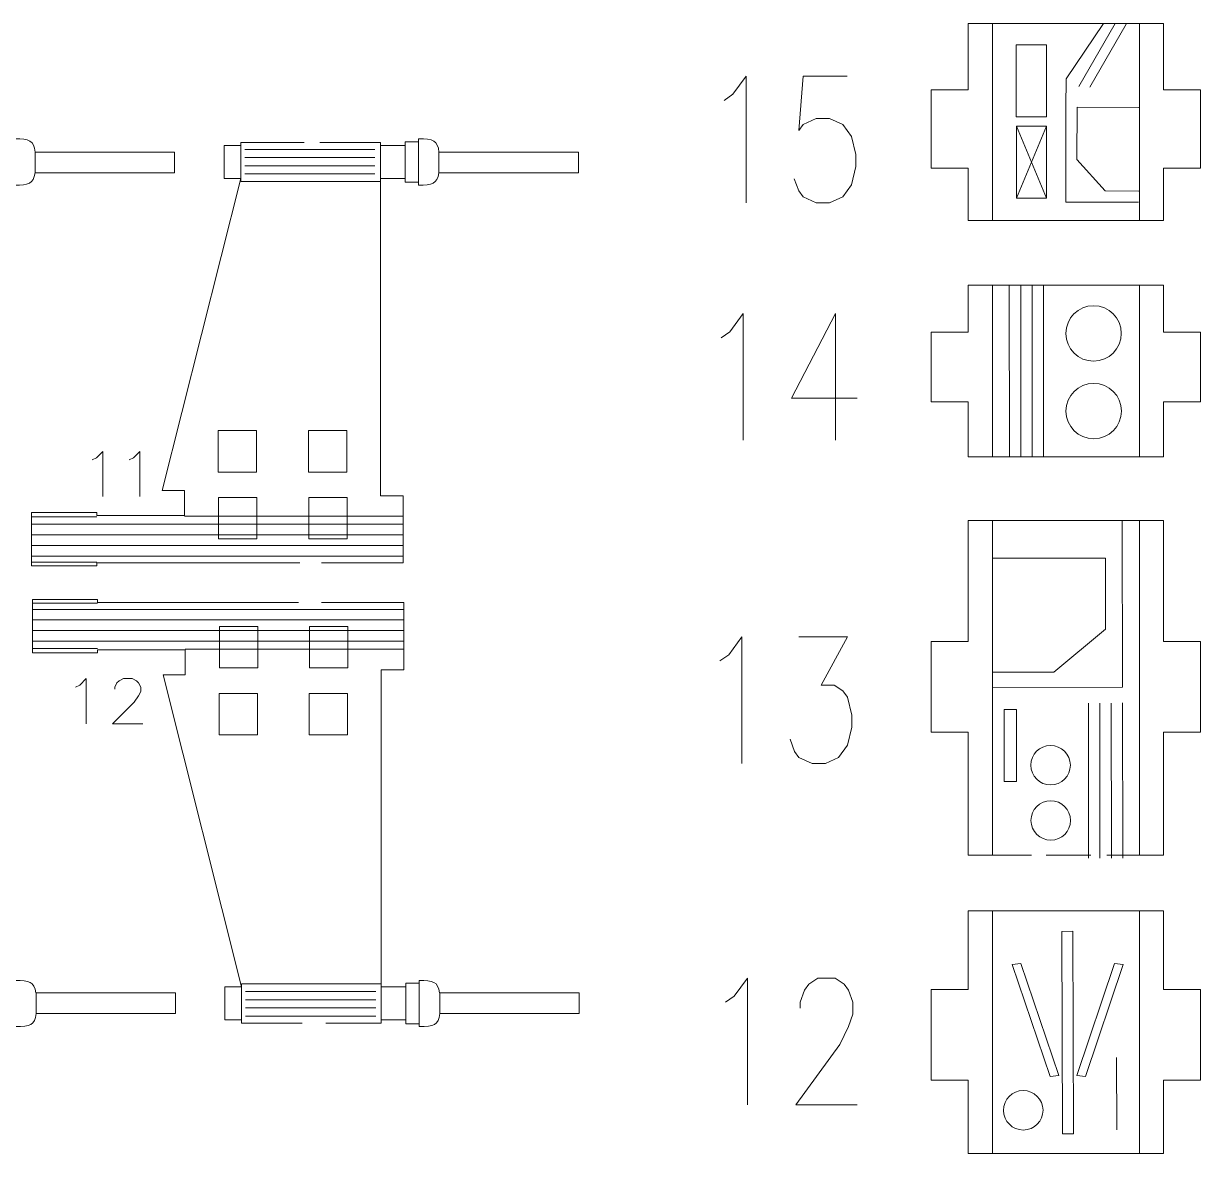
# Model space of a CAD drawing. Header units: millimetres. Extents: x -178 to 174, y -133 to 130.
# Drawn here: x 68.5 to 173.7, y -23.4 to 77.7 of the extents above; entities that cross this region are included whole.
import ezdxf

# ---------------------------------------------------------------- set-up
doc = ezdxf.new("R2010")
doc.units = ezdxf.units.MM
doc.header["$MEASUREMENT"] = 0
doc.layers.add('Layer 1', color=7, linetype='Continuous')

msp = doc.modelspace()

# ---------------------------------------------------------------- linework, layer by layer
at = {"layer": 'Layer 1', "lineweight": 9}
for points, knots in [([(157.2631, 77.6831), (157.2631, 77.6831), (152.9712, 77.6831), (152.9712, 77.6831), (152.9712, 77.6831), (152.9712, 77.6831), (152.9712, 71.7591), (152.9712, 71.7591), (152.9712, 71.7591), (152.9712, 71.7591), (149.6692, 71.7591), (149.6692, 71.7591), (149.6692, 71.7591), (149.6692, 71.7591), (149.6692, 64.7572), (149.6692, 64.7572), (149.6692, 64.7572), (149.6692, 64.7572), (152.9712, 64.7572), (152.9712, 64.7572), (152.9712, 64.7572), (152.9712, 64.7572), (152.9712, 60.0534), (152.9712, 60.0534), (152.9712, 60.0534), (152.9712, 60.0534), (157.2631, 60.0534), (157.2631, 60.0534)], [0, 0, 0, 0, 0.125, 0.125, 0.125, 0.125, 0.25, 0.25, 0.25, 0.25, 0.375, 0.375, 0.375, 0.375, 0.5, 0.5, 0.5, 0.5, 0.625, 0.625, 0.625, 0.625, 0.75, 0.75, 0.75, 0.75, 1, 1, 1, 1]), ([(166.1418, 60.0534), (166.1418, 60.0534), (170.4336, 60.0534), (170.4336, 60.0534), (170.4336, 60.0534), (170.4336, 60.0534), (170.4336, 64.7572), (170.4336, 64.7572), (170.4336, 64.7572), (170.4336, 64.7572), (173.7356, 64.7572), (173.7356, 64.7572), (173.7356, 64.7572), (173.7356, 64.7572), (173.7356, 71.7591), (173.7356, 71.7591), (173.7356, 71.7591), (173.7356, 71.7591), (170.4336, 71.7591), (170.4336, 71.7591), (170.4336, 71.7591), (170.4336, 71.7591), (170.4336, 77.6831), (170.4336, 77.6831), (170.4336, 77.6831), (170.4336, 77.6831), (166.1418, 77.6831), (166.1418, 77.6831)], [0, 0, 0, 0, 0.125, 0.125, 0.125, 0.125, 0.25, 0.25, 0.25, 0.25, 0.375, 0.375, 0.375, 0.375, 0.5, 0.5, 0.5, 0.5, 0.625, 0.625, 0.625, 0.625, 0.75, 0.75, 0.75, 0.75, 1, 1, 1, 1]), ([(58.9166, 67.0491), (61.7149, 67.0491), (64.3303, 67.0491), (64.3303, 67.0491), (64.3303, 67.0491), (64.3303, 67.0491), (64.3303, 66.768), (64.3303, 66.768), (64.3303, 66.768), (64.3303, 66.768), (66.5409, 66.768), (66.5409, 66.768), (66.5409, 66.768), (66.5409, 66.768), (66.5409, 67.1071), (66.5409, 67.1071), (66.5409, 67.1071), (66.5409, 67.1071), (67.7233, 67.1071), (67.7233, 67.1071), (67.7233, 67.1071), (67.7233, 67.1071), (67.7233, 67.3634), (67.7233, 67.3634), (67.7233, 67.3634), (69.0354, 67.3634), (69.4524, 67.2375), (69.5631, 66.189), (69.5631, 66.189), (69.5631, 66.189), (82.0282, 66.189), (82.0282, 66.189), (82.0282, 66.189), (82.0282, 66.189), (82.0282, 64.3369), (82.0282, 64.3369), (82.0282, 64.3369), (82.0282, 64.3369), (69.5466, 64.3369), (69.5466, 64.3369), (69.5466, 64.3369), (69.4053, 63.3494), (68.9377, 63.2291), (67.7233, 63.2291), (67.7233, 63.2291), (67.7233, 63.2291), (67.7233, 63.4854), (67.7233, 63.4854), (67.7233, 63.4854), (67.7233, 63.4854), (66.5409, 63.4854), (66.5409, 63.4854), (66.5409, 63.4854), (66.5409, 63.4854), (66.5409, 63.8245), (66.5409, 63.8245), (66.5409, 63.8245), (66.5409, 63.8245), (64.3303, 63.8245), (64.3303, 63.8245), (64.3303, 63.8245), (64.3303, 63.8245), (64.3303, 63.5434), (64.3303, 63.5434), (64.3303, 63.5434), (64.3303, 63.5434), (64.3303, 35.4561), (64.3303, 35.4561), (64.3303, 35.4561), (64.3303, 35.4561), (66.3524, 35.4561), (66.3524, 35.4561), (66.3524, 35.4561), (66.3524, 35.4561), (66.3524, 29.4394), (66.3524, 29.4394), (66.3524, 29.4394), (66.3524, 29.4394), (64.3303, 29.4394), (64.3303, 29.4394), (64.3303, 29.4394), (64.3303, 29.4394), (62.0189, 29.4394), (59.0753, 29.4394)], [0, 0, 0, 0, 0.04545455, 0.04545455, 0.04545455, 0.04545455, 0.09090909, 0.09090909, 0.09090909, 0.09090909, 0.13636364, 0.13636364, 0.13636364, 0.13636364, 0.18181818, 0.18181818, 0.18181818, 0.18181818, 0.22727273, 0.22727273, 0.22727273, 0.22727273, 0.27272727, 0.27272727, 0.27272727, 0.27272727, 0.31818182, 0.31818182, 0.31818182, 0.31818182, 0.36363636, 0.36363636, 0.36363636, 0.36363636, 0.40909091, 0.40909091, 0.40909091, 0.40909091, 0.45454545, 0.45454545, 0.45454545, 0.45454545, 0.5, 0.5, 0.5, 0.5, 0.54545455, 0.54545455, 0.54545455, 0.54545455, 0.59090909, 0.59090909, 0.59090909, 0.59090909, 0.63636364, 0.63636364, 0.63636364, 0.63636364, 0.68181818, 0.68181818, 0.68181818, 0.68181818, 0.72727273, 0.72727273, 0.72727273, 0.72727273, 0.77272727, 0.77272727, 0.77272727, 0.77272727, 0.81818182, 0.81818182, 0.81818182, 0.81818182, 0.86363636, 0.86363636, 0.86363636, 0.86363636, 0.90909091, 0.90909091, 0.90909091, 0.90909091, 1, 1, 1, 1]), ([(95.0123, 67.0491), (97.8106, 67.0491), (100.426, 67.0491), (100.426, 67.0491), (100.426, 67.0491), (100.426, 67.0491), (100.426, 66.768), (100.426, 66.768), (100.426, 66.768), (100.426, 66.768), (102.6366, 66.768), (102.6366, 66.768), (102.6366, 66.768), (102.6366, 66.768), (102.6366, 67.1071), (102.6366, 67.1071), (102.6366, 67.1071), (102.6366, 67.1071), (103.819, 67.1071), (103.819, 67.1071), (103.819, 67.1071), (103.819, 67.1071), (103.819, 67.3634), (103.819, 67.3634), (103.819, 67.3634), (105.1311, 67.3634), (105.5481, 67.2375), (105.6588, 66.189), (105.6588, 66.189), (105.6588, 66.189), (118.1239, 66.189), (118.1239, 66.189), (118.1239, 66.189), (118.1239, 66.189), (118.1239, 64.3369), (118.1239, 64.3369), (118.1239, 64.3369), (118.1239, 64.3369), (105.6423, 64.3369), (105.6423, 64.3369), (105.6423, 64.3369), (105.501, 63.3494), (105.0334, 63.2291), (103.819, 63.2291), (103.819, 63.2291), (103.819, 63.2291), (103.819, 63.4854), (103.819, 63.4854), (103.819, 63.4854), (103.819, 63.4854), (102.6366, 63.4854), (102.6366, 63.4854), (102.6366, 63.4854), (102.6366, 63.4854), (102.6366, 63.8245), (102.6366, 63.8245), (102.6366, 63.8245), (102.6366, 63.8245), (100.426, 63.8245), (100.426, 63.8245), (100.426, 63.8245), (100.426, 63.8245), (100.426, 63.5434), (100.426, 63.5434), (100.426, 63.5434), (100.426, 63.5434), (100.426, 35.4561), (100.426, 35.4561), (100.426, 35.4561), (100.426, 35.4561), (102.4481, 35.4561), (102.4481, 35.4561), (102.4481, 35.4561), (102.4481, 35.4561), (102.4481, 29.4394), (102.4481, 29.4394), (102.4481, 29.4394), (102.4481, 29.4394), (100.426, 29.4394), (100.426, 29.4394), (100.426, 29.4394), (100.426, 29.4394), (98.1146, 29.4394), (95.171, 29.4394)], [0, 0, 0, 0, 0.04545455, 0.04545455, 0.04545455, 0.04545455, 0.09090909, 0.09090909, 0.09090909, 0.09090909, 0.13636364, 0.13636364, 0.13636364, 0.13636364, 0.18181818, 0.18181818, 0.18181818, 0.18181818, 0.22727273, 0.22727273, 0.22727273, 0.22727273, 0.27272727, 0.27272727, 0.27272727, 0.27272727, 0.31818182, 0.31818182, 0.31818182, 0.31818182, 0.36363636, 0.36363636, 0.36363636, 0.36363636, 0.40909091, 0.40909091, 0.40909091, 0.40909091, 0.45454545, 0.45454545, 0.45454545, 0.45454545, 0.5, 0.5, 0.5, 0.5, 0.54545455, 0.54545455, 0.54545455, 0.54545455, 0.59090909, 0.59090909, 0.59090909, 0.59090909, 0.63636364, 0.63636364, 0.63636364, 0.63636364, 0.68181818, 0.68181818, 0.68181818, 0.68181818, 0.72727273, 0.72727273, 0.72727273, 0.72727273, 0.77272727, 0.77272727, 0.77272727, 0.77272727, 0.81818182, 0.81818182, 0.81818182, 0.81818182, 0.86363636, 0.86363636, 0.86363636, 0.86363636, 0.90909091, 0.90909091, 0.90909091, 0.90909091, 1, 1, 1, 1]), ([(93.2131, 29.4394), (88.3842, 29.4394), (82.9079, 29.4394), (82.9079, 29.4394), (82.9079, 29.4394), (82.9079, 29.4394), (75.0631, 29.4394), (75.0631, 29.4394), (75.0631, 29.4394), (75.0631, 29.4394), (75.0631, 29.172), (75.0631, 29.172), (75.0631, 29.172), (75.0631, 29.172), (69.2422, 29.172), (69.2422, 29.172), (69.2422, 29.172), (69.2422, 29.172), (69.2422, 33.9373), (69.2422, 33.9373), (69.2422, 33.9373), (69.2422, 33.9373), (75.0631, 33.9373), (75.0631, 33.9373), (75.0631, 33.9373), (75.0631, 33.9373), (75.0631, 33.6699), (75.0631, 33.6699), (75.0631, 33.6699), (75.0631, 33.6699), (82.9079, 33.6699), (82.9079, 33.6699), (82.9079, 33.6699), (82.9079, 33.6699), (82.9079, 35.9185), (82.9079, 35.9185), (82.9079, 35.9185), (82.9079, 35.9185), (80.9235, 35.9185), (80.9235, 35.9185), (80.9235, 35.9185), (80.9235, 35.9185), (87.9355, 63.8245), (87.9355, 63.8245), (87.9355, 63.8245), (87.9355, 63.8245), (86.4408, 63.8245), (86.4408, 63.8245), (86.4408, 63.8245), (86.4408, 63.8245), (86.4408, 66.768), (86.4408, 66.768), (86.4408, 66.768), (86.4408, 66.768), (87.9355, 66.768), (87.9355, 66.768), (87.9355, 66.768), (87.9355, 66.768), (87.9355, 67.0491), (87.9355, 67.0491), (87.9355, 67.0491), (87.9355, 67.0491), (88.3319, 67.0491), (88.3319, 67.0491), (88.3319, 67.0491), (88.3319, 67.0491), (90.8553, 67.0491), (93.5968, 67.0491)], [0, 0, 0, 0, 0.05555556, 0.05555556, 0.05555556, 0.05555556, 0.11111111, 0.11111111, 0.11111111, 0.11111111, 0.16666667, 0.16666667, 0.16666667, 0.16666667, 0.22222222, 0.22222222, 0.22222222, 0.22222222, 0.27777778, 0.27777778, 0.27777778, 0.27777778, 0.33333333, 0.33333333, 0.33333333, 0.33333333, 0.38888889, 0.38888889, 0.38888889, 0.38888889, 0.44444444, 0.44444444, 0.44444444, 0.44444444, 0.5, 0.5, 0.5, 0.5, 0.55555556, 0.55555556, 0.55555556, 0.55555556, 0.61111111, 0.61111111, 0.61111111, 0.61111111, 0.66666667, 0.66666667, 0.66666667, 0.66666667, 0.72222222, 0.72222222, 0.72222222, 0.72222222, 0.77777778, 0.77777778, 0.77777778, 0.77777778, 0.83333333, 0.83333333, 0.83333333, 0.83333333, 0.88888889, 0.88888889, 0.88888889, 0.88888889, 1, 1, 1, 1]), ([(157.2631, 54.2918), (157.2631, 54.2918), (152.9712, 54.2918), (152.9712, 54.2918), (152.9712, 54.2918), (152.9712, 54.2918), (152.9712, 50.0749), (152.9712, 50.0749), (152.9712, 50.0749), (152.9712, 50.0749), (149.6692, 50.0749), (149.6692, 50.0749), (149.6692, 50.0749), (149.6692, 50.0749), (149.6692, 43.8511), (149.6692, 43.8511), (149.6692, 43.8511), (149.6692, 43.8511), (152.9712, 43.8511), (152.9712, 43.8511), (152.9712, 43.8511), (152.9712, 43.8511), (152.9712, 38.9304), (152.9712, 38.9304), (152.9712, 38.9304), (152.9712, 38.9304), (157.2631, 38.9304), (157.2631, 38.9304)], [0, 0, 0, 0, 0.125, 0.125, 0.125, 0.125, 0.25, 0.25, 0.25, 0.25, 0.375, 0.375, 0.375, 0.375, 0.5, 0.5, 0.5, 0.5, 0.625, 0.625, 0.625, 0.625, 0.75, 0.75, 0.75, 0.75, 1, 1, 1, 1]), ([(166.1418, 38.9304), (166.1418, 38.9304), (170.4336, 38.9304), (170.4336, 38.9304), (170.4336, 38.9304), (170.4336, 38.9304), (170.4336, 43.8511), (170.4336, 43.8511), (170.4336, 43.8511), (170.4336, 43.8511), (173.7355, 43.8511), (173.7355, 43.8511), (173.7355, 43.8511), (173.7355, 43.8511), (173.7355, 50.0749), (173.7355, 50.0749), (173.7355, 50.0749), (173.7355, 50.0749), (170.4336, 50.0749), (170.4336, 50.0749), (170.4336, 50.0749), (170.4336, 50.0749), (170.4336, 54.2918), (170.4336, 54.2918), (170.4336, 54.2918), (170.4336, 54.2918), (166.1418, 54.2918), (166.1418, 54.2918)], [0, 0, 0, 0, 0.125, 0.125, 0.125, 0.125, 0.25, 0.25, 0.25, 0.25, 0.375, 0.375, 0.375, 0.375, 0.5, 0.5, 0.5, 0.5, 0.625, 0.625, 0.625, 0.625, 0.75, 0.75, 0.75, 0.75, 1, 1, 1, 1]), ([(85.9276, 37.5724), (85.9276, 37.5724), (89.3501, 37.5724), (89.3501, 37.5724), (89.3501, 37.5724), (89.3501, 37.5724), (89.3501, 41.2808), (89.3501, 41.2808), (89.3501, 41.2808), (89.3501, 41.2808), (85.9276, 41.2808), (85.9276, 41.2808), (85.9276, 41.2808), (85.9276, 41.2808), (85.9276, 37.5724), (85.9276, 37.5724)], [0, 0, 0, 0, 0.2, 0.2, 0.2, 0.2, 0.4, 0.4, 0.4, 0.4, 0.6, 0.6, 0.6, 0.6, 1, 1, 1, 1]), ([(93.9871, 37.5724), (93.9871, 37.5724), (97.4096, 37.5724), (97.4096, 37.5724), (97.4096, 37.5724), (97.4096, 37.5724), (97.4096, 41.2808), (97.4096, 41.2808), (97.4096, 41.2808), (97.4096, 41.2808), (93.9871, 41.2808), (93.9871, 41.2808), (93.9871, 41.2808), (93.9871, 41.2808), (93.9871, 37.5724), (93.9871, 37.5724)], [0, 0, 0, 0, 0.2, 0.2, 0.2, 0.2, 0.4, 0.4, 0.4, 0.4, 0.6, 0.6, 0.6, 0.6, 1, 1, 1, 1]), ([(85.9596, 31.5859), (85.9596, 31.5859), (89.382, 31.5859), (89.382, 31.5859), (89.382, 31.5859), (89.382, 31.5859), (89.382, 35.2943), (89.382, 35.2943), (89.382, 35.2943), (89.382, 35.2943), (85.9596, 35.2943), (85.9596, 35.2943), (85.9596, 35.2943), (85.9596, 35.2943), (85.9596, 31.5859), (85.9596, 31.5859)], [0, 0, 0, 0, 0.2, 0.2, 0.2, 0.2, 0.4, 0.4, 0.4, 0.4, 0.6, 0.6, 0.6, 0.6, 1, 1, 1, 1]), ([(94.0191, 31.5859), (94.0191, 31.5859), (97.4415, 31.5859), (97.4415, 31.5859), (97.4415, 31.5859), (97.4415, 31.5859), (97.4415, 35.2943), (97.4415, 35.2943), (97.4415, 35.2943), (97.4415, 35.2943), (94.0191, 35.2943), (94.0191, 35.2943), (94.0191, 35.2943), (94.0191, 35.2943), (94.0191, 31.5859), (94.0191, 31.5859)], [0, 0, 0, 0, 0.2, 0.2, 0.2, 0.2, 0.4, 0.4, 0.4, 0.4, 0.6, 0.6, 0.6, 0.6, 1, 1, 1, 1]), ([(157.2631, 33.2465), (157.2631, 33.2465), (152.9712, 33.2465), (152.9712, 33.2465), (152.9712, 33.2465), (152.9712, 33.2465), (152.9712, 22.405), (152.9712, 22.405), (152.9712, 22.405), (152.9712, 22.405), (149.6692, 22.405), (149.6692, 22.405), (149.6692, 22.405), (149.6692, 22.405), (149.6692, 14.3147), (149.6692, 14.3147), (149.6692, 14.3147), (149.6692, 14.3147), (152.9712, 14.3147), (152.9712, 14.3147), (152.9712, 14.3147), (152.9712, 14.3147), (152.9712, 3.315), (152.9712, 3.315), (152.9712, 3.315), (152.9712, 3.315), (158.6291, 3.315), (158.6291, 3.315)], [0, 0, 0, 0, 0.125, 0.125, 0.125, 0.125, 0.25, 0.25, 0.25, 0.25, 0.375, 0.375, 0.375, 0.375, 0.5, 0.5, 0.5, 0.5, 0.625, 0.625, 0.625, 0.625, 0.75, 0.75, 0.75, 0.75, 1, 1, 1, 1]), ([(165.376, 3.315), (165.376, 3.315), (170.4336, 3.315), (170.4336, 3.315), (170.4336, 3.315), (170.4336, 3.315), (170.4336, 14.3147), (170.4336, 14.3147), (170.4336, 14.3147), (170.4336, 14.3147), (173.7356, 14.3147), (173.7356, 14.3147), (173.7356, 14.3147), (173.7356, 14.3147), (173.7356, 22.405), (173.7356, 22.405), (173.7356, 22.405), (173.7356, 22.405), (170.4336, 22.405), (170.4336, 22.405), (170.4336, 22.405), (170.4336, 22.405), (170.4336, 33.2465), (170.4336, 33.2465), (170.4336, 33.2465), (170.4336, 33.2465), (166.1418, 33.2465), (166.1418, 33.2465)], [0, 0, 0, 0, 0.125, 0.125, 0.125, 0.125, 0.25, 0.25, 0.25, 0.25, 0.375, 0.375, 0.375, 0.375, 0.5, 0.5, 0.5, 0.5, 0.625, 0.625, 0.625, 0.625, 0.75, 0.75, 0.75, 0.75, 1, 1, 1, 1]), ([(59.4457, -11.7098), (62.0648, -11.7098), (64.4014, -11.7098), (64.4014, -11.7098), (64.4014, -11.7098), (64.4014, -11.7098), (64.4014, -11.4287), (64.4014, -11.4287), (64.4014, -11.4287), (64.4014, -11.4287), (66.612, -11.4287), (66.612, -11.4287), (66.612, -11.4287), (66.612, -11.4287), (66.612, -11.7678), (66.612, -11.7678), (66.612, -11.7678), (66.612, -11.7678), (67.7944, -11.7678), (67.7944, -11.7678), (67.7944, -11.7678), (67.7944, -11.7678), (67.7944, -12.0241), (67.7944, -12.0241), (67.7944, -12.0241), (69.1065, -12.0241), (69.5235, -11.8982), (69.6342, -10.8497), (69.6342, -10.8497), (69.6342, -10.8497), (82.0993, -10.8497), (82.0993, -10.8497), (82.0993, -10.8497), (82.0993, -10.8497), (82.0993, -8.9976), (82.0993, -8.9976), (82.0993, -8.9976), (82.0993, -8.9976), (69.6177, -8.9976), (69.6177, -8.9976), (69.6177, -8.9976), (69.4764, -8.0101), (69.0088, -7.8898), (67.7944, -7.8898), (67.7944, -7.8898), (67.7944, -7.8898), (67.7944, -8.1461), (67.7944, -8.1461), (67.7944, -8.1461), (67.7944, -8.1461), (66.612, -8.1461), (66.612, -8.1461), (66.612, -8.1461), (66.612, -8.1461), (66.612, -8.4852), (66.612, -8.4852), (66.612, -8.4852), (66.612, -8.4852), (64.4014, -8.4852), (64.4014, -8.4852), (64.4014, -8.4852), (64.4014, -8.4852), (64.4014, -8.2041), (64.4014, -8.2041), (64.4014, -8.2041), (64.4014, -8.2041), (64.4014, 19.8832), (64.4014, 19.8832), (64.4014, 19.8832), (64.4014, 19.8832), (66.4235, 19.8832), (66.4235, 19.8832), (66.4235, 19.8832), (66.4235, 19.8832), (66.4235, 25.8999), (66.4235, 25.8999), (66.4235, 25.8999), (66.4235, 25.8999), (64.4014, 25.8999), (64.4014, 25.8999), (64.4014, 25.8999), (64.4014, 25.8999), (62.0527, 25.8999), (59.0753, 25.8999)], [0, 0, 0, 0, 0.04545455, 0.04545455, 0.04545455, 0.04545455, 0.09090909, 0.09090909, 0.09090909, 0.09090909, 0.13636364, 0.13636364, 0.13636364, 0.13636364, 0.18181818, 0.18181818, 0.18181818, 0.18181818, 0.22727273, 0.22727273, 0.22727273, 0.22727273, 0.27272727, 0.27272727, 0.27272727, 0.27272727, 0.31818182, 0.31818182, 0.31818182, 0.31818182, 0.36363636, 0.36363636, 0.36363636, 0.36363636, 0.40909091, 0.40909091, 0.40909091, 0.40909091, 0.45454545, 0.45454545, 0.45454545, 0.45454545, 0.5, 0.5, 0.5, 0.5, 0.54545455, 0.54545455, 0.54545455, 0.54545455, 0.59090909, 0.59090909, 0.59090909, 0.59090909, 0.63636364, 0.63636364, 0.63636364, 0.63636364, 0.68181818, 0.68181818, 0.68181818, 0.68181818, 0.72727273, 0.72727273, 0.72727273, 0.72727273, 0.77272727, 0.77272727, 0.77272727, 0.77272727, 0.81818182, 0.81818182, 0.81818182, 0.81818182, 0.86363636, 0.86363636, 0.86363636, 0.86363636, 0.90909091, 0.90909091, 0.90909091, 0.90909091, 1, 1, 1, 1]), ([(93.1072, 25.8999), (88.3225, 25.8999), (82.979, 25.8999), (82.979, 25.8999), (82.979, 25.8999), (82.979, 25.8999), (75.1342, 25.8999), (75.1342, 25.8999), (75.1342, 25.8999), (75.1342, 25.8999), (75.1342, 26.1673), (75.1342, 26.1673), (75.1342, 26.1673), (75.1342, 26.1673), (69.3133, 26.1673), (69.3133, 26.1673), (69.3133, 26.1673), (69.3133, 26.1673), (69.3133, 21.402), (69.3133, 21.402), (69.3133, 21.402), (69.3133, 21.402), (75.1342, 21.402), (75.1342, 21.402), (75.1342, 21.402), (75.1342, 21.402), (75.1342, 21.6694), (75.1342, 21.6694), (75.1342, 21.6694), (75.1342, 21.6694), (82.979, 21.6694), (82.979, 21.6694), (82.979, 21.6694), (82.979, 21.6694), (82.979, 19.4208), (82.979, 19.4208), (82.979, 19.4208), (82.979, 19.4208), (80.9946, 19.4208), (80.9946, 19.4208), (80.9946, 19.4208), (80.9946, 19.4208), (88.0066, -8.4852), (88.0066, -8.4852), (88.0066, -8.4852), (88.0066, -8.4852), (86.5119, -8.4852), (86.5119, -8.4852), (86.5119, -8.4852), (86.5119, -8.4852), (86.5119, -11.4287), (86.5119, -11.4287), (86.5119, -11.4287), (86.5119, -11.4287), (88.0066, -11.4287), (88.0066, -11.4287), (88.0066, -11.4287), (88.0066, -11.4287), (88.0066, -11.7098), (88.0066, -11.7098), (88.0066, -11.7098), (88.0066, -11.7098), (88.403, -11.7098), (88.403, -11.7098), (88.403, -11.7098), (88.403, -11.7098), (90.779, -11.7098), (93.4247, -11.7098)], [0, 0, 0, 0, 0.05555556, 0.05555556, 0.05555556, 0.05555556, 0.11111111, 0.11111111, 0.11111111, 0.11111111, 0.16666667, 0.16666667, 0.16666667, 0.16666667, 0.22222222, 0.22222222, 0.22222222, 0.22222222, 0.27777778, 0.27777778, 0.27777778, 0.27777778, 0.33333333, 0.33333333, 0.33333333, 0.33333333, 0.38888889, 0.38888889, 0.38888889, 0.38888889, 0.44444444, 0.44444444, 0.44444444, 0.44444444, 0.5, 0.5, 0.5, 0.5, 0.55555556, 0.55555556, 0.55555556, 0.55555556, 0.61111111, 0.61111111, 0.61111111, 0.61111111, 0.66666667, 0.66666667, 0.66666667, 0.66666667, 0.72222222, 0.72222222, 0.72222222, 0.72222222, 0.77777778, 0.77777778, 0.77777778, 0.77777778, 0.83333333, 0.83333333, 0.83333333, 0.83333333, 0.88888889, 0.88888889, 0.88888889, 0.88888889, 1, 1, 1, 1]), ([(95.5414, -11.7098), (98.1605, -11.7098), (100.4971, -11.7098), (100.4971, -11.7098), (100.4971, -11.7098), (100.4971, -11.7098), (100.4971, -11.4287), (100.4971, -11.4287), (100.4971, -11.4287), (100.4971, -11.4287), (102.7077, -11.4287), (102.7077, -11.4287), (102.7077, -11.4287), (102.7077, -11.4287), (102.7077, -11.7678), (102.7077, -11.7678), (102.7077, -11.7678), (102.7077, -11.7678), (103.8901, -11.7678), (103.8901, -11.7678), (103.8901, -11.7678), (103.8901, -11.7678), (103.8901, -12.0241), (103.8901, -12.0241), (103.8901, -12.0241), (105.2022, -12.0241), (105.6192, -11.8982), (105.7299, -10.8497), (105.7299, -10.8497), (105.7299, -10.8497), (118.195, -10.8497), (118.195, -10.8497), (118.195, -10.8497), (118.195, -10.8497), (118.195, -8.9976), (118.195, -8.9976), (118.195, -8.9976), (118.195, -8.9976), (105.7134, -8.9976), (105.7134, -8.9976), (105.7134, -8.9976), (105.5721, -8.0101), (105.1045, -7.8898), (103.8901, -7.8898), (103.8901, -7.8898), (103.8901, -7.8898), (103.8901, -8.1461), (103.8901, -8.1461), (103.8901, -8.1461), (103.8901, -8.1461), (102.7077, -8.1461), (102.7077, -8.1461), (102.7077, -8.1461), (102.7077, -8.1461), (102.7077, -8.4852), (102.7077, -8.4852), (102.7077, -8.4852), (102.7077, -8.4852), (100.4971, -8.4852), (100.4971, -8.4852), (100.4971, -8.4852), (100.4971, -8.4852), (100.4971, -8.2041), (100.4971, -8.2041), (100.4971, -8.2041), (100.4971, -8.2041), (100.4971, 19.8832), (100.4971, 19.8832), (100.4971, 19.8832), (100.4971, 19.8832), (102.5192, 19.8832), (102.5192, 19.8832), (102.5192, 19.8832), (102.5192, 19.8832), (102.5192, 25.8999), (102.5192, 25.8999), (102.5192, 25.8999), (102.5192, 25.8999), (100.4971, 25.8999), (100.4971, 25.8999), (100.4971, 25.8999), (100.4971, 25.8999), (98.1484, 25.8999), (95.171, 25.8999)], [0, 0, 0, 0, 0.04545455, 0.04545455, 0.04545455, 0.04545455, 0.09090909, 0.09090909, 0.09090909, 0.09090909, 0.13636364, 0.13636364, 0.13636364, 0.13636364, 0.18181818, 0.18181818, 0.18181818, 0.18181818, 0.22727273, 0.22727273, 0.22727273, 0.22727273, 0.27272727, 0.27272727, 0.27272727, 0.27272727, 0.31818182, 0.31818182, 0.31818182, 0.31818182, 0.36363636, 0.36363636, 0.36363636, 0.36363636, 0.40909091, 0.40909091, 0.40909091, 0.40909091, 0.45454545, 0.45454545, 0.45454545, 0.45454545, 0.5, 0.5, 0.5, 0.5, 0.54545455, 0.54545455, 0.54545455, 0.54545455, 0.59090909, 0.59090909, 0.59090909, 0.59090909, 0.63636364, 0.63636364, 0.63636364, 0.63636364, 0.68181818, 0.68181818, 0.68181818, 0.68181818, 0.72727273, 0.72727273, 0.72727273, 0.72727273, 0.77272727, 0.77272727, 0.77272727, 0.77272727, 0.81818182, 0.81818182, 0.81818182, 0.81818182, 0.86363636, 0.86363636, 0.86363636, 0.86363636, 0.90909091, 0.90909091, 0.90909091, 0.90909091, 1, 1, 1, 1]), ([(86.0307, 23.7534), (86.0307, 23.7534), (89.4531, 23.7534), (89.4531, 23.7534), (89.4531, 23.7534), (89.4531, 23.7534), (89.4531, 20.045), (89.4531, 20.045), (89.4531, 20.045), (89.4531, 20.045), (86.0307, 20.045), (86.0307, 20.045), (86.0307, 20.045), (86.0307, 20.045), (86.0307, 23.7534), (86.0307, 23.7534)], [0, 0, 0, 0, 0.2, 0.2, 0.2, 0.2, 0.4, 0.4, 0.4, 0.4, 0.6, 0.6, 0.6, 0.6, 1, 1, 1, 1]), ([(94.0902, 23.7534), (94.0902, 23.7534), (97.5126, 23.7534), (97.5126, 23.7534), (97.5126, 23.7534), (97.5126, 23.7534), (97.5126, 20.045), (97.5126, 20.045), (97.5126, 20.045), (97.5126, 20.045), (94.0902, 20.045), (94.0902, 20.045), (94.0902, 20.045), (94.0902, 20.045), (94.0902, 23.7534), (94.0902, 23.7534)], [0, 0, 0, 0, 0.2, 0.2, 0.2, 0.2, 0.4, 0.4, 0.4, 0.4, 0.6, 0.6, 0.6, 0.6, 1, 1, 1, 1]), ([(85.9987, 17.7669), (85.9987, 17.7669), (89.4212, 17.7669), (89.4212, 17.7669), (89.4212, 17.7669), (89.4212, 17.7669), (89.4212, 14.0585), (89.4212, 14.0585), (89.4212, 14.0585), (89.4212, 14.0585), (85.9987, 14.0585), (85.9987, 14.0585), (85.9987, 14.0585), (85.9987, 14.0585), (85.9987, 17.7669), (85.9987, 17.7669)], [0, 0, 0, 0, 0.2, 0.2, 0.2, 0.2, 0.4, 0.4, 0.4, 0.4, 0.6, 0.6, 0.6, 0.6, 1, 1, 1, 1]), ([(94.0582, 17.7669), (94.0582, 17.7669), (97.4807, 17.7669), (97.4807, 17.7669), (97.4807, 17.7669), (97.4807, 17.7669), (97.4807, 14.0585), (97.4807, 14.0585), (97.4807, 14.0585), (97.4807, 14.0585), (94.0582, 14.0585), (94.0582, 14.0585), (94.0582, 14.0585), (94.0582, 14.0585), (94.0582, 17.7669), (94.0582, 17.7669)], [0, 0, 0, 0, 0.2, 0.2, 0.2, 0.2, 0.4, 0.4, 0.4, 0.4, 0.6, 0.6, 0.6, 0.6, 1, 1, 1, 1]), ([(157.2631, -1.6633), (157.2631, -1.6633), (152.9712, -1.6633), (152.9712, -1.6633), (152.9712, -1.6633), (152.9712, -1.6633), (152.9712, -8.7166), (152.9712, -8.7166), (152.9712, -8.7166), (152.9712, -8.7166), (149.6692, -8.7166), (149.6692, -8.7166), (149.6692, -8.7166), (149.6692, -8.7166), (149.6692, -16.8069), (149.6692, -16.8069), (149.6692, -16.8069), (149.6692, -16.8069), (152.9712, -16.8069), (152.9712, -16.8069), (152.9712, -16.8069), (152.9712, -16.8069), (152.9712, -23.374), (152.9712, -23.374), (152.9712, -23.374), (152.9712, -23.374), (157.2631, -23.374), (157.2631, -23.374)], [0, 0, 0, 0, 0.125, 0.125, 0.125, 0.125, 0.25, 0.25, 0.25, 0.25, 0.375, 0.375, 0.375, 0.375, 0.5, 0.5, 0.5, 0.5, 0.625, 0.625, 0.625, 0.625, 0.75, 0.75, 0.75, 0.75, 1, 1, 1, 1]), ([(166.1418, -23.374), (166.1418, -23.374), (170.4336, -23.374), (170.4336, -23.374), (170.4336, -23.374), (170.4336, -23.374), (170.4336, -16.8069), (170.4336, -16.8069), (170.4336, -16.8069), (170.4336, -16.8069), (173.7356, -16.8069), (173.7356, -16.8069), (173.7356, -16.8069), (173.7356, -16.8069), (173.7356, -8.7166), (173.7356, -8.7166), (173.7356, -8.7166), (173.7356, -8.7166), (170.4336, -8.7166), (170.4336, -8.7166), (170.4336, -8.7166), (170.4336, -8.7166), (170.4336, -1.6633), (170.4336, -1.6633), (170.4336, -1.6633), (170.4336, -1.6633), (166.1418, -1.6633), (166.1418, -1.6633)], [0, 0, 0, 0, 0.125, 0.125, 0.125, 0.125, 0.25, 0.25, 0.25, 0.25, 0.375, 0.375, 0.375, 0.375, 0.5, 0.5, 0.5, 0.5, 0.625, 0.625, 0.625, 0.625, 0.75, 0.75, 0.75, 0.75, 1, 1, 1, 1])]:
    msp.add_open_spline(points, degree=3, knots=knots, dxfattribs=at)
at = {"layer": 'Layer 1', "color": 1, "lineweight": 9}
for points in [[(155.1444, 60.0534), (155.1444, 60.0534), (155.1444, 77.6831), (155.1444, 77.6831)], [(157.8253, 77.6831), (157.8253, 77.6831), (157.2631, 77.6831), (157.2631, 77.6831)], [(166.1418, 77.6831), (166.1418, 77.6831), (165.5796, 77.6831), (165.5796, 77.6831)], [(168.2727, 60.0534), (168.2727, 60.0534), (168.2727, 77.6831), (168.2727, 77.6831)], [(157.8253, 60.0534), (157.8253, 60.0534), (157.2631, 60.0534), (157.2631, 60.0534)], [(166.1418, 60.0534), (166.1418, 60.0534), (165.5796, 60.0534), (165.5796, 60.0534)], [(155.1444, 38.9304), (155.1444, 38.9304), (155.1444, 54.2918), (155.1444, 54.2918)], [(157.8253, 54.2918), (157.8253, 54.2918), (157.2631, 54.2918), (157.2631, 54.2918)], [(166.1418, 54.2918), (166.1418, 54.2918), (165.5796, 54.2918), (165.5796, 54.2918)], [(168.2727, 38.9304), (168.2727, 38.9304), (168.2727, 54.2918), (168.2727, 54.2918)], [(141.0996, 51.739), (141.0996, 51.739), (141.0996, 40.4092), (141.0996, 40.4092)], [(157.8253, 38.9304), (157.8253, 38.9304), (157.2631, 38.9304), (157.2631, 38.9304)], [(166.1418, 38.9304), (166.1418, 38.9304), (165.5796, 38.9304), (165.5796, 38.9304)], [(155.1444, 3.315), (155.1444, 3.315), (155.1444, 33.2465), (155.1444, 33.2465)], [(157.8253, 33.2465), (157.8253, 33.2465), (157.2631, 33.2465), (157.2631, 33.2465)], [(166.1418, 33.2465), (166.1418, 33.2465), (165.5796, 33.2465), (165.5796, 33.2465)], [(168.2727, 3.315), (168.2727, 3.315), (168.2727, 33.2465), (168.2727, 33.2465)], [(155.1444, -23.374), (155.1444, -23.374), (155.1444, -1.6633), (155.1444, -1.6633)], [(157.8253, -1.6633), (157.8253, -1.6633), (157.2631, -1.6633), (157.2631, -1.6633)], [(166.1418, -1.6633), (166.1418, -1.6633), (165.5796, -1.6633), (165.5796, -1.6633)], [(168.2727, -23.374), (168.2727, -23.374), (168.2727, -1.6633), (168.2727, -1.6633)], [(157.8253, -23.374), (157.8253, -23.374), (157.2631, -23.374), (157.2631, -23.374)], [(166.1418, -23.374), (166.1418, -23.374), (165.5796, -23.374), (165.5796, -23.374)]]:
    msp.add_open_spline(points, degree=3, dxfattribs=at)
at = {"layer": 'Layer 1', "lineweight": 9}
for points in [[(165.5796, 77.6831), (165.5796, 77.6831), (157.8253, 77.6831), (157.8253, 77.6831)], [(157.8253, 60.0534), (157.8253, 60.0534), (165.5796, 60.0534), (165.5796, 60.0534)], [(165.5796, 54.2918), (165.5796, 54.2918), (157.8253, 54.2918), (157.8253, 54.2918)], [(157.8253, 38.9304), (157.8253, 38.9304), (165.5796, 38.9304), (165.5796, 38.9304)], [(165.5796, 33.2465), (165.5796, 33.2465), (157.8253, 33.2465), (157.8253, 33.2465)], [(159.952, 3.315), (159.952, 3.315), (163.9208, 3.315), (163.9208, 3.315)], [(165.5796, -1.6633), (165.5796, -1.6633), (157.8253, -1.6633), (157.8253, -1.6633)], [(157.8253, -23.374), (157.8253, -23.374), (165.5796, -23.374), (165.5796, -23.374)]]:
    msp.add_open_spline(points, degree=3, dxfattribs=at)
at = {"layer": 'Layer 1', "color": 1, "lineweight": 9}
for points, knots in [([(161.7146, 70.1948), (161.7146, 70.1948), (161.7172, 72.7272), (161.7172, 72.7272), (161.7172, 72.7272), (161.7172, 72.7272), (165.0784, 77.6831), (165.0784, 77.6831)], [0, 0, 0, 0, 0.33333333, 0.33333333, 0.33333333, 0.33333333, 1, 1, 1, 1]), ([(131.1404, 70.8105), (131.1404, 70.8105), (131.9303, 71.3608), (131.9303, 71.3608), (131.9303, 71.3608), (131.9303, 71.3608), (133.1092, 72.9794), (133.1092, 72.9794), (133.1092, 72.9794), (133.1092, 72.9794), (133.1092, 61.6496), (133.1092, 61.6496)], [0, 0, 0, 0, 0.25, 0.25, 0.25, 0.25, 0.5, 0.5, 0.5, 0.5, 1, 1, 1, 1]), ([(142.1396, 72.9794), (142.1396, 72.9794), (138.2138, 72.9794), (138.2138, 72.9794), (138.2138, 72.9794), (138.2138, 72.9794), (137.8248, 68.1237), (137.8248, 68.1237), (137.8248, 68.1237), (137.8248, 68.1237), (138.2138, 68.6579), (138.2138, 68.6579), (138.2138, 68.6579), (138.2138, 68.6579), (139.3928, 69.192), (139.3928, 69.192), (139.3928, 69.192), (139.3928, 69.192), (140.5717, 69.192), (140.5717, 69.192), (140.5717, 69.192), (140.5717, 69.192), (141.7506, 68.6579), (141.7506, 68.6579), (141.7506, 68.6579), (141.7506, 68.6579), (142.5404, 67.5735), (142.5404, 67.5735), (142.5404, 67.5735), (142.5404, 67.5735), (142.9295, 65.9549), (142.9295, 65.9549), (142.9295, 65.9549), (142.9295, 65.9549), (142.9295, 64.8867), (142.9295, 64.8867), (142.9295, 64.8867), (142.9295, 64.8867), (142.5404, 63.2681), (142.5404, 63.2681), (142.5404, 63.2681), (142.5404, 63.2681), (141.7506, 62.1837), (141.7506, 62.1837), (141.7506, 62.1837), (141.7506, 62.1837), (140.5717, 61.6496), (140.5717, 61.6496), (140.5717, 61.6496), (140.5717, 61.6496), (139.3928, 61.6496), (139.3928, 61.6496), (139.3928, 61.6496), (139.3928, 61.6496), (138.2138, 62.1837), (138.2138, 62.1837), (138.2138, 62.1837), (138.2138, 62.1837), (137.8248, 62.7178), (137.8248, 62.7178), (137.8248, 62.7178), (137.8248, 62.7178), (137.424, 63.8023), (137.424, 63.8023)], [0, 0, 0, 0, 0.05882353, 0.05882353, 0.05882353, 0.05882353, 0.11764706, 0.11764706, 0.11764706, 0.11764706, 0.17647059, 0.17647059, 0.17647059, 0.17647059, 0.23529412, 0.23529412, 0.23529412, 0.23529412, 0.29411765, 0.29411765, 0.29411765, 0.29411765, 0.35294118, 0.35294118, 0.35294118, 0.35294118, 0.41176471, 0.41176471, 0.41176471, 0.41176471, 0.47058824, 0.47058824, 0.47058824, 0.47058824, 0.52941176, 0.52941176, 0.52941176, 0.52941176, 0.58823529, 0.58823529, 0.58823529, 0.58823529, 0.64705882, 0.64705882, 0.64705882, 0.64705882, 0.70588235, 0.70588235, 0.70588235, 0.70588235, 0.76470588, 0.76470588, 0.76470588, 0.76470588, 0.82352941, 0.82352941, 0.82352941, 0.82352941, 0.88235294, 0.88235294, 0.88235294, 0.88235294, 1, 1, 1, 1]), ([(161.7146, 70.1949), (161.7146, 70.1949), (161.7024, 61.7115), (161.7024, 61.7115), (161.7024, 61.7115), (161.7024, 61.7115), (168.2109, 61.6999), (168.2109, 61.6999)], [0, 0, 0, 0, 0.33333333, 0.33333333, 0.33333333, 0.33333333, 1, 1, 1, 1]), ([(157.2778, 62.0581), (157.2778, 62.0581), (157.2745, 68.4963), (157.2745, 68.4963), (157.2745, 68.4963), (157.2745, 68.4963), (159.9676, 68.5096), (159.9676, 68.5096), (159.9676, 68.5096), (159.9676, 68.5096), (159.9709, 62.0714), (159.9709, 62.0714), (159.9709, 62.0714), (159.9709, 62.0714), (157.2778, 62.0581), (157.2778, 62.0581)], [0, 0, 0, 0, 0.2, 0.2, 0.2, 0.2, 0.4, 0.4, 0.4, 0.4, 0.6, 0.6, 0.6, 0.6, 1, 1, 1, 1]), ([(130.8785, 49.5702), (130.8785, 49.5702), (131.6684, 50.1205), (131.6684, 50.1205), (131.6684, 50.1205), (131.6684, 50.1205), (132.8473, 51.739), (132.8473, 51.739), (132.8473, 51.739), (132.8473, 51.739), (132.8473, 40.4092), (132.8473, 40.4092)], [0, 0, 0, 0, 0.25, 0.25, 0.25, 0.25, 0.5, 0.5, 0.5, 0.5, 1, 1, 1, 1]), ([(141.0996, 51.739), (141.0996, 51.739), (137.1621, 44.1804), (137.1621, 44.1804), (137.1621, 44.1804), (137.1621, 44.1804), (143.0566, 44.1804), (143.0566, 44.1804)], [0, 0, 0, 0, 0.33333333, 0.33333333, 0.33333333, 0.33333333, 1, 1, 1, 1]), ([(166.7453, 33.2464), (166.7453, 33.2464), (166.767, 18.3301), (166.767, 18.3301), (166.767, 18.3301), (166.767, 18.3301), (155.1444, 18.3097), (155.1444, 18.3097)], [0, 0, 0, 0, 0.33333333, 0.33333333, 0.33333333, 0.33333333, 1, 1, 1, 1]), ([(130.7712, 20.6755), (130.7712, 20.6755), (131.5611, 21.2257), (131.5611, 21.2257), (131.5611, 21.2257), (131.5611, 21.2257), (132.74, 22.8443), (132.74, 22.8443), (132.74, 22.8443), (132.74, 22.8443), (132.74, 11.5146), (132.74, 11.5146)], [0, 0, 0, 0, 0.25, 0.25, 0.25, 0.25, 0.5, 0.5, 0.5, 0.5, 1, 1, 1, 1]), ([(137.8446, 22.8443), (137.8446, 22.8443), (142.1712, 22.8443), (142.1712, 22.8443), (142.1712, 22.8443), (142.1712, 22.8443), (139.8134, 18.5229), (139.8134, 18.5229), (139.8134, 18.5229), (139.8134, 18.5229), (140.9923, 18.5229), (140.9923, 18.5229), (140.9923, 18.5229), (140.9923, 18.5229), (141.7704, 17.9887), (141.7704, 17.9887), (141.7704, 17.9887), (141.7704, 17.9887), (142.1712, 17.4384), (142.1712, 17.4384), (142.1712, 17.4384), (142.1712, 17.4384), (142.5603, 15.8199), (142.5603, 15.8199), (142.5603, 15.8199), (142.5603, 15.8199), (142.5603, 14.7517), (142.5603, 14.7517), (142.5603, 14.7517), (142.5603, 14.7517), (142.1712, 13.1331), (142.1712, 13.1331), (142.1712, 13.1331), (142.1712, 13.1331), (141.3814, 12.0487), (141.3814, 12.0487), (141.3814, 12.0487), (141.3814, 12.0487), (140.2024, 11.5146), (140.2024, 11.5146), (140.2024, 11.5146), (140.2024, 11.5146), (139.0235, 11.5146), (139.0235, 11.5146), (139.0235, 11.5146), (139.0235, 11.5146), (137.8446, 12.0487), (137.8446, 12.0487), (137.8446, 12.0487), (137.8446, 12.0487), (137.4556, 12.5828), (137.4556, 12.5828), (137.4556, 12.5828), (137.4556, 12.5828), (137.0548, 13.6672), (137.0548, 13.6672)], [0, 0, 0, 0, 0.06666667, 0.06666667, 0.06666667, 0.06666667, 0.13333333, 0.13333333, 0.13333333, 0.13333333, 0.2, 0.2, 0.2, 0.2, 0.26666667, 0.26666667, 0.26666667, 0.26666667, 0.33333333, 0.33333333, 0.33333333, 0.33333333, 0.4, 0.4, 0.4, 0.4, 0.46666667, 0.46666667, 0.46666667, 0.46666667, 0.53333333, 0.53333333, 0.53333333, 0.53333333, 0.6, 0.6, 0.6, 0.6, 0.66666667, 0.66666667, 0.66666667, 0.66666667, 0.73333333, 0.73333333, 0.73333333, 0.73333333, 0.8, 0.8, 0.8, 0.8, 0.86666667, 0.86666667, 0.86666667, 0.86666667, 1, 1, 1, 1]), ([(156.191, 9.886), (156.191, 9.886), (156.1896, 16.3242), (156.1896, 16.3242), (156.1896, 16.3242), (156.1896, 16.3242), (157.3001, 16.3375), (157.3001, 16.3375), (157.3001, 16.3375), (157.3001, 16.3375), (157.3015, 9.8993), (157.3015, 9.8993), (157.3015, 9.8993), (157.3015, 9.8993), (156.191, 9.886), (156.191, 9.886)], [0, 0, 0, 0, 0.2, 0.2, 0.2, 0.2, 0.4, 0.4, 0.4, 0.4, 0.6, 0.6, 0.6, 0.6, 1, 1, 1, 1]), ([(161.4047, -21.6309), (161.4047, -21.6309), (161.3561, -3.5074), (161.3561, -3.5074), (161.3561, -3.5074), (161.3561, -3.5074), (162.3262, -3.5064), (162.3262, -3.5064), (162.3262, -3.5064), (162.3262, -3.5064), (162.3748, -21.63), (162.3748, -21.63), (162.3748, -21.63), (162.3748, -21.63), (161.4047, -21.6309), (161.4047, -21.6309)], [0, 0, 0, 0, 0.2, 0.2, 0.2, 0.2, 0.4, 0.4, 0.4, 0.4, 0.6, 0.6, 0.6, 0.6, 1, 1, 1, 1]), ([(160.3078, -16.4973), (160.3078, -16.4973), (156.8893, -6.4803), (156.8893, -6.4803), (156.8893, -6.4803), (156.8893, -6.4803), (157.6633, -6.3866), (157.6633, -6.3866), (157.6633, -6.3866), (157.6633, -6.3866), (161.0818, -16.4036), (161.0818, -16.4036), (161.0818, -16.4036), (161.0818, -16.4036), (160.3078, -16.4973), (160.3078, -16.4973)], [0, 0, 0, 0, 0.2, 0.2, 0.2, 0.2, 0.4, 0.4, 0.4, 0.4, 0.6, 0.6, 0.6, 0.6, 1, 1, 1, 1]), ([(163.4604, -16.4943), (163.4604, -16.4943), (166.8251, -6.4708), (166.8251, -6.4708), (166.8251, -6.4708), (166.8251, -6.4708), (166.0506, -6.3786), (166.0506, -6.3786), (166.0506, -6.3786), (166.0506, -6.3786), (162.6859, -16.4021), (162.6859, -16.4021), (162.6859, -16.4021), (162.6859, -16.4021), (163.4604, -16.4943), (163.4604, -16.4943)], [0, 0, 0, 0, 0.2, 0.2, 0.2, 0.2, 0.4, 0.4, 0.4, 0.4, 0.6, 0.6, 0.6, 0.6, 1, 1, 1, 1]), ([(131.2636, -9.8543), (131.2636, -9.8543), (132.0534, -9.304), (132.0534, -9.304), (132.0534, -9.304), (132.0534, -9.304), (133.2324, -7.6854), (133.2324, -7.6854), (133.2324, -7.6854), (133.2324, -7.6854), (133.2324, -19.0152), (133.2324, -19.0152)], [0, 0, 0, 0, 0.25, 0.25, 0.25, 0.25, 0.5, 0.5, 0.5, 0.5, 1, 1, 1, 1]), ([(137.948, -10.3884), (137.948, -10.3884), (137.948, -9.8543), (137.948, -9.8543), (137.948, -9.8543), (137.948, -9.8543), (138.337, -8.7698), (138.337, -8.7698), (138.337, -8.7698), (138.337, -8.7698), (138.7261, -8.2357), (138.7261, -8.2357), (138.7261, -8.2357), (138.7261, -8.2357), (139.5159, -7.6854), (139.5159, -7.6854), (139.5159, -7.6854), (139.5159, -7.6854), (141.0839, -7.6854), (141.0839, -7.6854), (141.0839, -7.6854), (141.0839, -7.6854), (141.8737, -8.2357), (141.8737, -8.2357), (141.8737, -8.2357), (141.8737, -8.2357), (142.2628, -8.7698), (142.2628, -8.7698), (142.2628, -8.7698), (142.2628, -8.7698), (142.6636, -9.8543), (142.6636, -9.8543), (142.6636, -9.8543), (142.6636, -9.8543), (142.6636, -10.9225), (142.6636, -10.9225), (142.6636, -10.9225), (142.6636, -10.9225), (142.2628, -12.0069), (142.2628, -12.0069), (142.2628, -12.0069), (142.2628, -12.0069), (141.4847, -13.6254), (141.4847, -13.6254), (141.4847, -13.6254), (141.4847, -13.6254), (137.5472, -19.0152), (137.5472, -19.0152), (137.5472, -19.0152), (137.5472, -19.0152), (143.0527, -19.0152), (143.0527, -19.0152)], [0, 0, 0, 0, 0.07142857, 0.07142857, 0.07142857, 0.07142857, 0.14285714, 0.14285714, 0.14285714, 0.14285714, 0.21428571, 0.21428571, 0.21428571, 0.21428571, 0.28571429, 0.28571429, 0.28571429, 0.28571429, 0.35714286, 0.35714286, 0.35714286, 0.35714286, 0.42857143, 0.42857143, 0.42857143, 0.42857143, 0.5, 0.5, 0.5, 0.5, 0.57142857, 0.57142857, 0.57142857, 0.57142857, 0.64285714, 0.64285714, 0.64285714, 0.64285714, 0.71428571, 0.71428571, 0.71428571, 0.71428571, 0.78571429, 0.78571429, 0.78571429, 0.78571429, 0.85714286, 0.85714286, 0.85714286, 0.85714286, 1, 1, 1, 1])]:
    msp.add_open_spline(points, degree=3, knots=knots, dxfattribs=at)
at = {"layer": 'Layer 1', "color": 5, "lineweight": 9}
for points in [[(162.8503, 72.0548), (162.8503, 72.0548), (166.1097, 77.6831), (166.1097, 77.6831)], [(163.8381, 72.0018), (163.8381, 72.0018), (167.0976, 77.63), (167.0976, 77.63)], [(162.7025, 70.1931), (162.7025, 70.1931), (168.2231, 70.1833), (168.2231, 70.1833)], [(157.2745, 68.4963), (157.2745, 68.4963), (159.9709, 62.0714), (159.9709, 62.0714)], [(157.2778, 62.0581), (157.2778, 62.0581), (159.9676, 68.5096), (159.9676, 68.5096)], [(88.2928, 66.4226), (88.2928, 66.4226), (99.9346, 66.4226), (99.9346, 66.4226)], [(100.426, 66.768), (100.426, 66.768), (100.426, 63.8245), (100.426, 63.8245)], [(102.6366, 66.768), (102.6366, 66.768), (102.6366, 63.8245), (102.6366, 63.8245)], [(103.819, 67.1071), (103.819, 67.1071), (103.819, 63.4854), (103.819, 63.4854)], [(69.5631, 66.189), (69.5631, 66.189), (69.5631, 64.3369), (69.5631, 64.3369)], [(88.2928, 65.6949), (88.2928, 65.6949), (99.9346, 65.6949), (99.9346, 65.6949)], [(105.6588, 66.189), (105.6588, 66.189), (105.6588, 64.3369), (105.6588, 64.3369)], [(88.2928, 64.9672), (88.2928, 64.9672), (99.9346, 64.9672), (99.9346, 64.9672)], [(88.2928, 64.2395), (88.2928, 64.2395), (99.9346, 64.2395), (99.9346, 64.2395)], [(156.6695, 38.9875), (156.6695, 38.9875), (156.6473, 54.2864), (156.6473, 54.2864)], [(157.6855, 38.9893), (157.6855, 38.9893), (157.6633, 54.2882), (157.6633, 54.2882)], [(158.7015, 38.9911), (158.7015, 38.9911), (158.6793, 54.29), (158.6793, 54.29)], [(159.7175, 38.9929), (159.7175, 38.9929), (159.6953, 54.2918), (159.6953, 54.2918)], [(75.0631, 33.5545), (75.0631, 33.5545), (69.2422, 33.5545), (69.2422, 33.5545)], [(102.4481, 32.8943), (102.4481, 32.8943), (69.2422, 32.8943), (69.2422, 32.8943)], [(82.9079, 33.6203), (82.9079, 33.6203), (102.4481, 33.6203), (102.4481, 33.6203)], [(102.4481, 31.9458), (102.4481, 31.9458), (69.2422, 31.9458), (69.2422, 31.9458)], [(102.4481, 30.9973), (102.4481, 30.9973), (69.2422, 30.9973), (69.2422, 30.9973)], [(102.4481, 30.0488), (102.4481, 30.0488), (69.2422, 30.0488), (69.2422, 30.0488)], [(75.0631, 29.5045), (75.0631, 29.5045), (69.2422, 29.5045), (69.2422, 29.5045)], [(165.2492, 29.8765), (165.2492, 29.8765), (155.1444, 29.8631), (155.1444, 29.8631)], [(75.1342, 25.8348), (75.1342, 25.8348), (69.3133, 25.8348), (69.3133, 25.8348)], [(102.5192, 25.2905), (102.5192, 25.2905), (69.3133, 25.2905), (69.3133, 25.2905)], [(102.5192, 24.342), (102.5192, 24.342), (69.3133, 24.342), (69.3133, 24.342)], [(102.5192, 23.3935), (102.5192, 23.3935), (69.3133, 23.3935), (69.3133, 23.3935)], [(102.5192, 22.445), (102.5192, 22.445), (69.3133, 22.445), (69.3133, 22.445)], [(75.1342, 21.7848), (75.1342, 21.7848), (69.3133, 21.7848), (69.3133, 21.7848)], [(82.979, 21.719), (82.979, 21.719), (102.5192, 21.719), (102.5192, 21.719)], [(163.7377, 3.0369), (163.7377, 3.0369), (163.7155, 16.9094), (163.7155, 16.9094)], [(164.7537, 3.0385), (164.7537, 3.0385), (164.7315, 16.911), (164.7315, 16.911)], [(165.7697, 3.0402), (165.7697, 3.0402), (165.7475, 16.9126), (165.7475, 16.9126)], [(166.7857, 3.0418), (166.7857, 3.0418), (166.7635, 16.9143), (166.7635, 16.9143)], [(103.8901, -11.7678), (103.8901, -11.7678), (103.8901, -8.1461), (103.8901, -8.1461)], [(69.6342, -10.8497), (69.6342, -10.8497), (69.6342, -8.9976), (69.6342, -8.9976)], [(88.3639, -8.9002), (88.3639, -8.9002), (100.0057, -8.9002), (100.0057, -8.9002)], [(100.4971, -11.4287), (100.4971, -11.4287), (100.4971, -8.4852), (100.4971, -8.4852)], [(102.7077, -11.4287), (102.7077, -11.4287), (102.7077, -8.4852), (102.7077, -8.4852)], [(105.7299, -10.8497), (105.7299, -10.8497), (105.7299, -8.9976), (105.7299, -8.9976)], [(88.3639, -9.6279), (88.3639, -9.6279), (100.0057, -9.6279), (100.0057, -9.6279)], [(88.3639, -10.3556), (88.3639, -10.3556), (100.0057, -10.3556), (100.0057, -10.3556)], [(88.3639, -11.0833), (88.3639, -11.0833), (100.0057, -11.0833), (100.0057, -11.0833)], [(166.2544, -21.2585), (166.2544, -21.2585), (166.237, -14.7971), (166.237, -14.7971)]]:
    msp.add_open_spline(points, degree=3, dxfattribs=at)
for points, knots in [([(157.274, 69.3341), (157.274, 69.3341), (157.2707, 75.7723), (157.2707, 75.7723), (157.2707, 75.7723), (157.2707, 75.7723), (159.9638, 75.7856), (159.9638, 75.7856), (159.9638, 75.7856), (159.9638, 75.7856), (159.9671, 69.3474), (159.9671, 69.3474), (159.9671, 69.3474), (159.9671, 69.3474), (157.274, 69.3341), (157.274, 69.3341)], [0, 0, 0, 0, 0.2, 0.2, 0.2, 0.2, 0.4, 0.4, 0.4, 0.4, 0.6, 0.6, 0.6, 0.6, 1, 1, 1, 1]), ([(162.7025, 70.1931), (162.7025, 70.1931), (162.6958, 65.5305), (162.6958, 65.5305), (162.6958, 65.5305), (162.6958, 65.5305), (165.2196, 62.7089), (165.2196, 62.7089), (165.2196, 62.7089), (165.2196, 62.7089), (168.2124, 62.7036), (168.2124, 62.7036)], [0, 0, 0, 0, 0.25, 0.25, 0.25, 0.25, 0.5, 0.5, 0.5, 0.5, 1, 1, 1, 1]), ([(100.426, 63.5434), (100.426, 63.5434), (87.9355, 63.5434), (87.9355, 63.5434), (87.9355, 63.5434), (87.9355, 63.5434), (87.9355, 66.768), (87.9355, 66.768)], [0, 0, 0, 0, 0.33333333, 0.33333333, 0.33333333, 0.33333333, 1, 1, 1, 1]), ([(161.7026, 49.9612), (161.7047, 48.592), (162.8164, 47.4839), (164.1857, 47.486), (164.1857, 47.486), (165.5549, 47.4882), (166.6631, 48.5999), (166.6609, 49.9692), (166.6609, 49.9692), (166.6587, 51.3384), (165.547, 52.4465), (164.1778, 52.4444), (164.1778, 52.4444), (162.8085, 52.4422), (161.7004, 51.3305), (161.7026, 49.9612)], [0, 0, 0, 0, 0.2, 0.2, 0.2, 0.2, 0.4, 0.4, 0.4, 0.4, 0.6, 0.6, 0.6, 0.6, 1, 1, 1, 1]), ([(161.7136, 43.0196), (161.7158, 41.6504), (162.8275, 40.5423), (164.1968, 40.5444), (164.1968, 40.5444), (165.566, 40.5466), (166.6741, 41.6583), (166.672, 43.0276), (166.672, 43.0276), (166.6698, 44.3968), (165.5581, 45.5049), (164.1888, 45.5028), (164.1888, 45.5028), (162.8196, 45.5006), (161.7115, 44.3889), (161.7136, 43.0196)], [0, 0, 0, 0, 0.2, 0.2, 0.2, 0.2, 0.4, 0.4, 0.4, 0.4, 0.6, 0.6, 0.6, 0.6, 1, 1, 1, 1]), ([(74.6478, 38.65), (74.6478, 38.65), (75.0335, 38.8428), (75.0335, 38.8428), (75.0335, 38.8428), (75.0335, 38.8428), (75.612, 39.4213), (75.612, 39.4213), (75.612, 39.4213), (75.612, 39.4213), (75.612, 35.3719), (75.612, 35.3719)], [0, 0, 0, 0, 0.25, 0.25, 0.25, 0.25, 0.5, 0.5, 0.5, 0.5, 1, 1, 1, 1]), ([(77.9645, 38.65), (77.9645, 38.65), (78.3501, 38.8428), (78.3501, 38.8428), (78.3501, 38.8428), (78.3501, 38.8428), (78.9286, 39.4213), (78.9286, 39.4213), (78.9286, 39.4213), (78.9286, 39.4213), (78.9286, 35.3719), (78.9286, 35.3719)], [0, 0, 0, 0, 0.25, 0.25, 0.25, 0.25, 0.5, 0.5, 0.5, 0.5, 1, 1, 1, 1]), ([(165.2471, 29.8765), (165.2471, 29.8765), (165.2594, 23.5265), (165.2594, 23.5265), (165.2594, 23.5265), (165.2594, 23.5265), (160.6318, 19.6839), (160.6318, 19.6839), (160.6318, 19.6839), (160.6318, 19.6839), (155.1444, 19.6766), (155.1444, 19.6766)], [0, 0, 0, 0, 0.25, 0.25, 0.25, 0.25, 0.5, 0.5, 0.5, 0.5, 1, 1, 1, 1]), ([(73.1662, 18.33), (73.1662, 18.33), (73.5518, 18.5228), (73.5518, 18.5228), (73.5518, 18.5228), (73.5518, 18.5228), (74.1303, 19.1013), (74.1303, 19.1013), (74.1303, 19.1013), (74.1303, 19.1013), (74.1303, 15.0519), (74.1303, 15.0519)], [0, 0, 0, 0, 0.25, 0.25, 0.25, 0.25, 0.5, 0.5, 0.5, 0.5, 1, 1, 1, 1]), ([(76.6756, 18.1371), (76.6756, 18.1371), (76.6756, 18.33), (76.6756, 18.33), (76.6756, 18.33), (76.6756, 18.33), (76.8685, 18.7156), (76.8685, 18.7156), (76.8685, 18.7156), (76.8685, 18.7156), (77.0613, 18.9084), (77.0613, 18.9084), (77.0613, 18.9084), (77.0613, 18.9084), (77.447, 19.1013), (77.447, 19.1013), (77.447, 19.1013), (77.447, 19.1013), (78.2183, 19.1013), (78.2183, 19.1013), (78.2183, 19.1013), (78.2183, 19.1013), (78.6039, 18.9084), (78.6039, 18.9084), (78.6039, 18.9084), (78.6039, 18.9084), (78.7967, 18.7156), (78.7967, 18.7156), (78.7967, 18.7156), (78.7967, 18.7156), (78.9896, 18.33), (78.9896, 18.33), (78.9896, 18.33), (78.9896, 18.33), (78.9896, 17.9443), (78.9896, 17.9443), (78.9896, 17.9443), (78.9896, 17.9443), (78.7967, 17.5587), (78.7967, 17.5587), (78.7967, 17.5587), (78.7967, 17.5587), (78.4111, 16.9802), (78.4111, 16.9802), (78.4111, 16.9802), (78.4111, 16.9802), (76.4828, 15.0519), (76.4828, 15.0519), (76.4828, 15.0519), (76.4828, 15.0519), (79.1824, 15.0519), (79.1824, 15.0519)], [0, 0, 0, 0, 0.07142857, 0.07142857, 0.07142857, 0.07142857, 0.14285714, 0.14285714, 0.14285714, 0.14285714, 0.21428571, 0.21428571, 0.21428571, 0.21428571, 0.28571429, 0.28571429, 0.28571429, 0.28571429, 0.35714286, 0.35714286, 0.35714286, 0.35714286, 0.42857143, 0.42857143, 0.42857143, 0.42857143, 0.5, 0.5, 0.5, 0.5, 0.57142857, 0.57142857, 0.57142857, 0.57142857, 0.64285714, 0.64285714, 0.64285714, 0.64285714, 0.71428571, 0.71428571, 0.71428571, 0.71428571, 0.78571429, 0.78571429, 0.78571429, 0.78571429, 0.85714286, 0.85714286, 0.85714286, 0.85714286, 1, 1, 1, 1]), ([(158.576, 11.345), (158.5776, 10.3708), (159.3685, 9.5823), (160.3427, 9.5839), (160.3427, 9.5839), (161.3169, 9.5855), (162.1054, 10.3764), (162.1038, 11.3506), (162.1038, 11.3506), (162.1023, 12.3248), (161.3113, 13.1133), (160.3371, 13.1117), (160.3371, 13.1117), (159.3629, 13.1101), (158.5745, 12.3192), (158.576, 11.345)], [0, 0, 0, 0, 0.2, 0.2, 0.2, 0.2, 0.4, 0.4, 0.4, 0.4, 0.6, 0.6, 0.6, 0.6, 1, 1, 1, 1]), ([(158.5839, 6.4061), (158.5855, 5.4319), (159.3764, 4.6435), (160.3506, 4.645), (160.3506, 4.645), (161.3248, 4.6466), (162.1133, 5.4375), (162.1117, 6.4117), (162.1117, 6.4117), (162.1101, 7.3859), (161.3192, 8.1744), (160.345, 8.1728), (160.345, 8.1728), (159.3708, 8.1713), (158.5823, 7.3803), (158.5839, 6.4061)], [0, 0, 0, 0, 0.2, 0.2, 0.2, 0.2, 0.4, 0.4, 0.4, 0.4, 0.6, 0.6, 0.6, 0.6, 1, 1, 1, 1]), ([(100.4971, -8.2041), (100.4971, -8.2041), (88.0066, -8.2041), (88.0066, -8.2041), (88.0066, -8.2041), (88.0066, -8.2041), (88.0066, -11.4287), (88.0066, -11.4287)], [0, 0, 0, 0, 0.33333333, 0.33333333, 0.33333333, 0.33333333, 1, 1, 1, 1]), ([(156.1327, -19.5162), (156.1342, -20.4904), (156.9252, -21.2788), (157.8994, -21.2773), (157.8994, -21.2773), (158.8736, -21.2757), (159.662, -20.4848), (159.6605, -19.5106), (159.6605, -19.5106), (159.6589, -18.5364), (158.868, -17.7479), (157.8938, -17.7495), (157.8938, -17.7495), (156.9196, -17.751), (156.1311, -18.542), (156.1327, -19.5162)], [0, 0, 0, 0, 0.2, 0.2, 0.2, 0.2, 0.4, 0.4, 0.4, 0.4, 0.6, 0.6, 0.6, 0.6, 1, 1, 1, 1])]:
    msp.add_open_spline(points, degree=3, knots=knots, dxfattribs=at)

doc.saveas('drawing.dxf')
